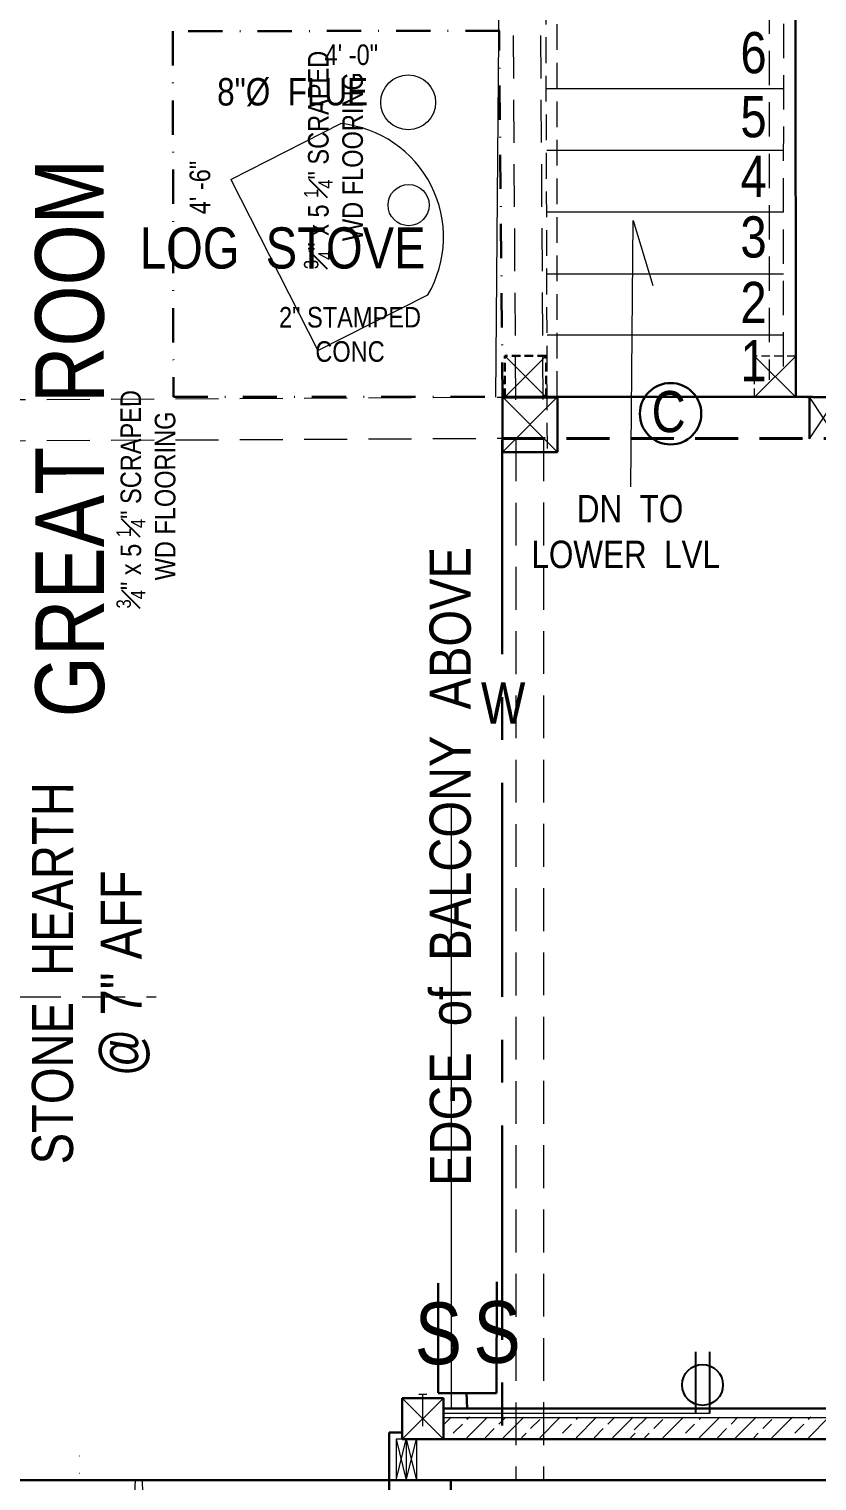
# Model space of a CAD drawing. Header units: inches. Extents: x -298 to 15350, y -6 to 2753.
# Drawn here: x 7358.6 to 7473.5, y 1353.8 to 1565.6 of the extents above; entities that cross this region are included whole.
import ezdxf

# ---------------------------------------------------------------- set-up
doc = ezdxf.new("R2010")
doc.units = ezdxf.units.IN
doc.header["$MEASUREMENT"] = 0
for name, pattern in [('CENTER', [2, 1.25, -0.25, 0.25, -0.25]), ('DASHDOT2', [0.5, 0.25, -0.125, 0, -0.125]), ('HIDDEN', [0.375, 0.25, -0.125])]:
    doc.linetypes.add(name, pattern=pattern)
for name, color, linetype, lineweight in [('APPLIANCES', 7, 'Continuous', 20), ('DOORS', 7, 'Continuous', 60), ('ELEC', 6, 'Continuous', 30), ('EXISTING CEILING BEAMS', 7, 'HIDDEN', 20), ('FLOOR JOIST', 7, 'Continuous', 20), ('FURNITURE', 33, 'Continuous', 25), ('HVAC', 1, 'Continuous', 50), ('LL FRAMING', 1, 'Continuous', 9), ('NEW  ROUIGH SAWN  BEAMS', 3, 'HIDDEN', 40), ('NEW FRAMING', 6, 'Continuous', 30), ('NEW FRAMMING', 6, 'Continuous', 30), ('STAIRS', 7, 'Continuous', 20), ('WALL FRAMING', 9, 'CENTER', 30), ('WALLS', 7, 'Continuous', 30)]:
    doc.layers.add(name, color=color, linetype=linetype, lineweight=lineweight)
for name, color, linetype in [('LL_ELECTRICAL', 1, 'Continuous'), ('TEXT', 7, 'Continuous'), ('TEXT80', 9, 'Continuous')]:
    doc.layers.add(name, color=color, linetype=linetype)
doc.styles.add('ARCHENT', font='technical.ttf', dxfattribs={"height": 6})

msp = doc.modelspace()

# ---------------------------------------------------------------- hatches: boundary and pattern name
at = {"layer": 'NEW FRAMING', "linetype": 'Continuous', "lineweight": 9, "ltscale": 25}
h = msp.add_hatch(dxfattribs=at)
h.set_pattern_fill('ANSI33', color=6, scale=15, angle=180, style=0)
h.set_pattern_definition([(225, (12384.9994, 2626.283), (2.6516504, -2.6516504), []), (225, (12382.3477, 2626.283), (2.6516504, -2.6516504), [1.875, -0.9375])])
h.paths.add_polyline_path([(7419.0002, 1363.12621), (7419.0002, 1360.12621), (7446.98213, 1360.12621), (7446.98213, 1363.12621)])
h = msp.add_hatch(dxfattribs=at)
h.set_pattern_fill('ANSI33', color=6, scale=15, angle=180, style=0)
h.set_pattern_definition([(225, (12418.8613, 2626.283), (2.6516504, -2.6516504), []), (225, (12416.2096, 2626.283), (2.6516504, -2.6516504), [1.875, -0.9375])])
h.paths.add_polyline_path([(7476.5912, 1360.12621), (7476.5912, 1363.12621), (7446.84404, 1363.12621), (7446.84404, 1360.12621)])
at = {"layer": 'WALLS', "linetype": 'Continuous', "lineweight": 20, "ltscale": 20}
h = msp.add_hatch(dxfattribs=at)
h.set_pattern_fill('ZIGZAG', color=6, scale=10, style=0)
h.set_pattern_definition([(360, (7208.3351, 589.9552), (1.25, 1.25), [1.25, -1.25]), (90, (7209.5851, 589.9552), (-1.25, 1.25), [1.25, -1.25])])
h.paths.add_polyline_path([(7365.97048, 1359.86336), (7365.97048, 1354.86336), (7366.0184, 1354.86335), (7366.0184, 1359.86335)])

# ---------------------------------------------------------------- linework, layer by layer
at = {"layer": 'DOORS', "color": 7, "linetype": 'Continuous', "lineweight": 9, "ltscale": 25}
for centre, start, end in [((7338.09844, 1353.91014), 270, 0.0000378), ((7411.09844, 1353.91014), 180.0000624, 270)]:
    msp.add_arc(centre, 36, start, end, dxfattribs=at)
at = {"layer": 'ELEC', "color": 1, "linetype": 'Continuous', "ltscale": 0.75}
for p, q in [((7418.24626, 1382.65951), (7418.24626, 1366.6696)), ((7426.80227, 1382.84538), (7426.74527, 1366.60371)), ((7418.25593, 1366.62427), (7426.73809, 1366.60128)), ((7422.38994, 1366.6546), (7422.46912, 1364.40554))]:
    msp.add_line(p, q, dxfattribs=at)
msp.add_circle((7452.13301, 1509.5037), 4.47927, dxfattribs=at)
at = {"layer": 'EXISTING CEILING BEAMS', "linetype": 'HIDDEN', "ltscale": 25}
for p, q in [((7429.57206, 1511.54059), (7428.52354, 1666.90859)), ((7433.5697, 1511.55743), (7432.52368, 1666.9085)), ((7429.59109, 1505.9018), (7429.5912, 1353.90935)), ((7433.58876, 1505.91194), (7433.5912, 1353.90935))]:
    msp.add_line(p, q, dxfattribs=at)
at = {"layer": 'EXISTING CEILING BEAMS', "color": 7, "ltscale": 25}
for p, q in [((7295.59052, 1511.26902), (7427.64162, 1511.9244)), ((7295.59052, 1505.26902), (7427.64162, 1505.9244))]:
    msp.add_line(p, q, dxfattribs=at)
at = {"layer": 'EXISTING CEILING BEAMS', "color": 7, "linetype": 'Continuous', "lineweight": 9, "ltscale": 25}
for p, q in [((7412.09844, 1353.90603), (7413.59923, 1359.90502)), ((7412.09923, 1359.90522), (7413.59844, 1353.90583)), ((7413.59844, 1353.90583), (7415.09923, 1359.90482)), ((7413.59923, 1359.90502), (7415.09844, 1353.90564))]:
    msp.add_line(p, q, dxfattribs=at)
at = {"layer": 'FLOOR JOIST', "color": 1, "linetype": 'DASHDOT2', "lineweight": 30, "ltscale": 20}
for p, q in [((7379.55951, 1565.31423), (7379.64403, 1511.98138)), ((7427.21579, 1565.36073), (7379.56369, 1565.31842)), ((7427.64402, 1511.99089), (7427.11577, 1565.36064)), ((7379.64403, 1511.98138), (7427.64402, 1511.99089))]:
    msp.add_line(p, q, dxfattribs=at)
at = {"layer": 'FURNITURE', "color": 46, "linetype": 'Continuous', "lineweight": 20, "ltscale": 20}
msp.add_line((7420.18921, 1364.40138), (7420.18921, 1452.40138), dxfattribs=at)
at = {"layer": 'FURNITURE', "color": 7, "linetype": 'Continuous', "lineweight": 30, "ltscale": 25}
msp.add_line((7420.09844, 1341.95536), (7420.10297, 1353.93177), dxfattribs=at)
at = {"layer": 'HVAC', "color": 4, "lineweight": 20, "ltscale": 15}
for p, q in [((7388.02333, 1543.67574), (7404.07513, 1551.82066)), ((7388.02333, 1543.67574), (7400.69321, 1518.70627)), ((7400.69321, 1518.70627), (7416.74501, 1526.85119))]:
    msp.add_line(p, q, dxfattribs=at)
for centre, radius in [((7413.87782, 1554.92536), 4), ((7413.93461, 1539.93642), 3)]:
    msp.add_circle(centre, radius, dxfattribs=at)
at = {"layer": 'LL FRAMING', "color": 7, "linetype": 'Continuous', "lineweight": 20, "ltscale": 25}
msp.add_line((7412.99152, 1359.90522), (7412.09923, 1359.90533), dxfattribs=at)
at = {"layer": 'LL_ELECTRICAL', "color": 1, "linetype": 'Continuous', "ltscale": 0.75}
for p, q in [((7455.78182, 1372.65821), (7455.78182, 1363.65565)), ((7455.78182, 1372.65821), (7455.78182, 1363.65565)), ((7457.78182, 1372.65821), (7457.78182, 1363.65565)), ((7457.78182, 1372.65821), (7457.78182, 1363.65565))]:
    msp.add_line(p, q, dxfattribs=at)
msp.add_circle((7456.78637, 1367.82268), 2.98186, dxfattribs=at)
msp.add_circle((7456.78637, 1367.82268), 2.98186, dxfattribs=at)
at = {"layer": 'NEW  ROUIGH SAWN  BEAMS', "color": 7, "linetype": 'Continuous', "lineweight": 9, "ltscale": 25}
for p in [(7472.11063, 1511.84838), (7472.36121, 1505.84962)]:
    msp.add_line(p, (7472.38682, 1511.80884), dxfattribs=at)
at = {"layer": 'NEW  ROUIGH SAWN  BEAMS', "color": 7, "linetype": 'HIDDEN', "ltscale": 25}
msp.add_line((7427.59333, 1505.89996), (7610.60031, 1505.90668), dxfattribs=at)
at = {"layer": 'NEW FRAMING', "color": 7, "ltscale": 15}
for p, q in [((7472.36121, 1505.83236), (7472.36121, 1511.84843)), ((7411.09844, 1353.91014), (7411.09851, 1353.91014))]:
    msp.add_line(p, q, dxfattribs=at)
at = {"layer": 'NEW FRAMING', "color": 4, "linetype": 'HIDDEN', "lineweight": 9, "ltscale": 25}
msp.add_line((7338.23523, 1424.41778), (7377.15269, 1424.41778), dxfattribs=at)
at = {"layer": 'NEW FRAMING', "color": 7, "lineweight": 30, "ltscale": 15}
for p, q in [((7411.09844, 1353.91016), (7411.09835, 1360.89905)), ((7411.09835, 1360.8989), (7413.0002, 1360.86978)), ((7411.09844, 1353.91014), (7411.09844, 1317.91014))]:
    msp.add_line(p, q, dxfattribs=at)
at = {"layer": 'NEW FRAMING', "color": 7, "lineweight": 20, "ltscale": 15}
for p, q in [((7412.09923, 1359.90522), (7412.09844, 1353.90603)), ((7413.59923, 1359.90502), (7413.59844, 1353.90583)), ((7415.09923, 1359.90482), (7415.09844, 1353.90564))]:
    msp.add_line(p, q, dxfattribs=at)
at = {"layer": 'NEW FRAMMING', "color": 7, "ltscale": 15}
msp.add_line((7476.59121, 1364.40411), (7419.0002, 1364.40565), dxfattribs=at)
at = {"layer": 'NEW FRAMMING', "color": 28, "linetype": 'Continuous', "lineweight": 20, "ltscale": 20}
msp.add_line((7457.78182, 1363.65565), (7419.0002, 1363.65565), dxfattribs=at)
at = {"layer": 'NEW FRAMMING', "color": 7, "linetype": 'Continuous', "lineweight": 20, "ltscale": 25}
msp.add_line((7419.0002, 1363.09248), (7476.5912, 1363.09248), dxfattribs=at)
at = {"layer": 'STAIRS', "linetype": 'Continuous', "lineweight": 20, "ltscale": 15}
msp.add_line((7426.66183, 1511.91712), (7427.66183, 1629.65019), dxfattribs=at)
at = {"layer": 'STAIRS', "linetype": 'HIDDEN', "lineweight": 20, "ltscale": 15}
for p, q in [((7434.1637, 1504.41712), (7433.81395, 1623.75937)), ((7435.59281, 1511.94692), (7435.59281, 1622.41717))]:
    msp.add_line(p, q, dxfattribs=at)
at = {"layer": 'STAIRS', "linetype": 'HIDDEN', "lineweight": 9, "ltscale": 20}
for p, q in [((7466.52004, 1622.43222), (7466.52004, 1514.43222)), ((7468.60007, 1618.89288), (7468.55126, 1514.43222))]:
    msp.add_line(p, q, dxfattribs=at)
at = {"layer": 'STAIRS', "color": 7, "lineweight": 20, "ltscale": 15}
for p, q in [((7468.60007, 1556.88813), (7434.05128, 1556.88807)), ((7468.60007, 1547.88813), (7434.07765, 1547.88807)), ((7468.60007, 1538.88813), (7434.10403, 1538.88807)), ((7468.60007, 1529.88813), (7434.13041, 1529.88807))]:
    msp.add_line(p, q, dxfattribs=at)
at = {"layer": 'STAIRS', "lineweight": 20, "ltscale": 15}
msp.add_line((7468.59629, 1520.94874), (7434.153, 1520.94874), dxfattribs=at)
msp.add_line((7468.59629, 1520.94874), (7434.153, 1520.94874), dxfattribs=at)
at = {"layer": 'STAIRS', "color": 7, "linetype": 'HIDDEN', "lineweight": 9, "ltscale": 5}
for p in [(7464.36812, 1511.9258), (7470.36812, 1517.9258)]:
    msp.add_line(p, (7464.36812, 1517.9258), dxfattribs=at)
at = {"layer": 'STAIRS', "linetype": 'CENTER', "lineweight": 30, "ltscale": 25}
msp.add_line((7427.59366, 1505.6744), (7427.59366, 1359.90935), dxfattribs=at)
at = {"layer": 'STAIRS', "color": 4, "linetype": 'DASHDOT2', "lineweight": 9, "ltscale": 150}
msp.add_arc((7402.38417, 1535.26346), 16.64332, 329.6391364, 84.1686838, dxfattribs=at)
at = {"layer": 'TEXT', "color": 9, "linetype": 'Continuous', "lineweight": 20, "ltscale": 15}
for p, q in [((7446.35487, 1498.8632), (7446.67667, 1537.68772)), ((7446.67667, 1537.68772), (7449.53655, 1528.21547))]:
    msp.add_line(p, q, dxfattribs=at)
at = {"layer": 'WALL FRAMING', "color": 7, "linetype": 'Continuous', "lineweight": 9, "ltscale": 15}
for p, q in [((7427.97643, 1517.92987), (7433.97643, 1511.92987)), ((7427.97643, 1511.92987), (7433.97643, 1517.92987)), ((7464.36812, 1517.9258), (7470.36812, 1511.9258)), ((7464.36812, 1511.9258), (7470.36812, 1517.9258)), ((7472.3604, 1511.84843), (7476.36993, 1505.84175)), ((7472.3604, 1505.84843), (7476.36993, 1511.79943))]:
    msp.add_line(p, q, dxfattribs=at)
at = {"layer": 'WALL FRAMING', "color": 7, "linetype": 'HIDDEN', "ltscale": 5}
for p, q in [((7427.97643, 1511.92987), (7427.97643, 1517.92987)), ((7433.97643, 1517.92987), (7427.97643, 1517.92987)), ((7433.97643, 1511.92987), (7433.97643, 1517.92987)), ((7470.36812, 1511.9258), (7470.36812, 1517.9258)), ((7434.59366, 1511.9244), (7428.59366, 1511.9244))]:
    msp.add_line(p, q, dxfattribs=at)
at = {"layer": 'WALL FRAMING', "color": 4, "ltscale": 15}
msp.add_line((7435.59195, 1511.96197), (7427.59298, 1511.96197), dxfattribs=at)
at = {"layer": 'WALL FRAMING', "color": 7, "linetype": 'Continuous', "lineweight": 9, "ltscale": 25}
for p, q in [((7427.64402, 1503.89051), (7435.64402, 1511.99089)), ((7427.64402, 1511.99089), (7435.6416, 1503.89051))]:
    msp.add_line(p, q, dxfattribs=at)
at = {"layer": 'WALL FRAMING', "color": 9, "linetype": 'Continuous', "lineweight": 9, "ltscale": 150}
for p, q in [((7415.40935, 1366.48701), (7416.0002, 1366.48701)), ((7416.0002, 1361.79549), (7416.0002, 1366.48701)), ((7416.0002, 1366.48701), (7416.59105, 1366.48701))]:
    msp.add_line(p, q, dxfattribs=at)
at = {"layer": 'WALL FRAMING', "color": 7, "ltscale": 15}
msp.add_line((7419.0002, 1359.90509), (7412.99152, 1359.90522), dxfattribs=at)
at = {"layer": 'WALL FRAMING', "color": 7, "linetype": 'Continuous', "lineweight": 30, "ltscale": 25}
for p, q in [((7421.30727, 1359.89645), (7417.50583, 1359.89686)), ((7415.09844, 1353.90564), (7412.09844, 1353.90605))]:
    msp.add_line(p, q, dxfattribs=at)
at = {"layer": 'WALLS', "color": 7, "ltscale": 15}
for p, q in [((7470.36812, 1511.94797), (7470.34281, 1660.90935)), ((7435.59366, 1511.96197), (7427.59298, 1511.96197)), ((7435.59366, 1511.96197), (7427.59366, 1511.96197)), ((7427.64162, 1511.88807), (7427.64162, 1503.88807)), ((7435.64162, 1511.88807), (7427.64162, 1511.88807)), ((7472.84281, 1511.94692), (7434.84281, 1511.96299)), ((7435.64162, 1511.88807), (7435.64162, 1503.88807)), ((7529.59281, 1511.90935), (7472.84281, 1511.90935)), ((7435.6416, 1503.89051), (7427.6416, 1503.89051))]:
    msp.add_line(p, q, dxfattribs=at)
at = {"layer": 'WALLS', "ltscale": 15}
for p, q in [((7413.0002, 1359.90509), (7413.0002, 1365.90509)), ((7419.0002, 1365.90509), (7413.0002, 1365.90509)), ((7419.0002, 1359.90509), (7419.0002, 1365.90509)), ((7482.58313, 1359.91742), (7413.0002, 1359.90621)), ((7483.59263, 1353.91841), (7411.09844, 1353.91042))]:
    msp.add_line(p, q, dxfattribs=at)
at = {"layer": 'WALLS', "color": 7, "linetype": 'Continuous', "lineweight": 9, "ltscale": 15}
for p, q in [((7413.0002, 1365.90509), (7419.0002, 1359.90509)), ((7413.0002, 1359.90509), (7419.0002, 1365.90509))]:
    msp.add_line(p, q, dxfattribs=at)
at = {"layer": 'WALLS', "color": 7, "lineweight": 30, "ltscale": 15}
msp.add_line((7411.09844, 1353.91014), (7338.09844, 1353.90929), dxfattribs=at)

# ---------------------------------------------------------------- texts
at = {"layer": 'APPLIANCES', "color": 3, "insert": (7364.57824, 1505.94535), "char_height": 10, "width": 270.046875, "attachment_point": 5, "rotation": 90.0327705, "style": 'ARCHENT'}
msp.add_mtext('{\\C7;GREAT  ROOM}', dxfattribs=at)
at = {"layer": 'ELEC', "color": 1, "linetype": 'Continuous', "ltscale": 0.375, "char_height": 6, "width": 6.875, "attachment_point": 1, "style": 'ARCHENT'}
for s, insert in [('C', (7449.36665, 1512.81748)), ('\\pt0;W', (7424.48288, 1470.31253))]:
    msp.add_mtext(s, dxfattribs=dict(at, insert=insert))
at = {"layer": 'ELEC', "color": 1, "linetype": 'Continuous', "ltscale": 0.75, "char_height": 9, "width": 7.375, "attachment_point": 1, "style": 'ARCHENT'}
for insert in [(7414.83996, 1379.84811), (7423.39598, 1380.03398)]:
    msp.add_mtext('S', dxfattribs=dict(at, insert=insert))
at = {"layer": 'TEXT80', "color": 1, "char_height": 3, "width": 360.0625, "attachment_point": 5, "style": 'ARCHENT'}
for s, insert, rotation in [('\\A1;{\\C7;\\P}4\' -0"', (7405.57925, 1564.35511), 0.0327705), ('\\A1;{\\C7;\\P}4\' -6"', (7381.03103, 1542.50215), 90.0327705)]:
    msp.add_mtext(s, dxfattribs=dict(at, insert=insert, rotation=rotation))
at = {"layer": 'TEXT80', "color": 9, "width": 360.0625, "attachment_point": 5, "rotation": 0.0327705, "style": 'ARCHENT'}
for s, insert, char_height in [('{\\C7;6}', (7464.224, 1562.13805), 6), ('{\\C7;5}', (7464.224, 1552.79481), 6), ('{\\C7;4}', (7464.224, 1544.13107), 6), ('{\\C7;3}', (7464.224, 1535.24812), 6), ('{\\C7;2}', (7464.224, 1525.73501), 6), ('{\\C7;1}', (7464.224, 1517.24115), 6), ('{\\C7; DN  TO\\PLOWER  LVL\\P }', (7445.59017, 1488.96087), 4)]:
    msp.add_mtext(s, dxfattribs=dict(at, insert=insert, char_height=char_height))
at = {"layer": 'TEXT80', "color": 7, "char_height": 3, "width": 360.0625, "attachment_point": 5, "style": 'ARCHENT'}
for s, insert, rotation in [('\\A1;\\P{\\H0.7x;\\S3#4;}" x 5 {\\H0.7x;\\S1#4;}" SCRAPED\\P WD FLOORING', (7400.4937, 1546.52741), 90.0327705), ('\\A1;\\P{\\C1;2" STAMPED}\\P{\\C1;CONC}', (7405.39185, 1523.56256), 0.0327705), ('\\A1;\\P{\\H0.7x;\\S3#4;}" x 5 {\\H0.7x;\\S1#4;}" SCRAPED\\P WD FLOORING', (7373.15932, 1497.02654), 90.0327705)]:
    msp.add_mtext(s, dxfattribs=dict(at, insert=insert, rotation=rotation))
at = {"layer": 'TEXT80', "color": 4, "width": 360.0625, "attachment_point": 5, "rotation": 0.0327705, "style": 'ARCHENT'}
for s, insert, char_height in [('8"%%C  FLUE', (7397.0229, 1556.40302), 4), ('LOG  STOVE', (7395.57935, 1533.64435), 6)]:
    msp.add_mtext(s, dxfattribs=dict(at, insert=insert, char_height=char_height))
at = {"layer": 'TEXT80', "insert": (7420.05101, 1443.45311), "char_height": 6, "width": 360.0625, "attachment_point": 5, "rotation": 90.0327705, "style": 'ARCHENT'}
msp.add_mtext('{\\C7;EDGE  of  BALCONY  ABOVE}', dxfattribs=at)
at = {"layer": 'TEXT80', "color": 1, "linetype": 'Continuous', "lineweight": 30, "insert": (7367.62557, 1427.86601), "char_height": 6, "width": 360.0625, "attachment_point": 5, "rotation": 89.9672295, "style": 'ARCHENT'}
msp.add_mtext('{\\C6;STONE  HEARTH\\C7;\\P\\C6;@ 7" AFF}', dxfattribs=at)

doc.saveas('drawing.dxf')
